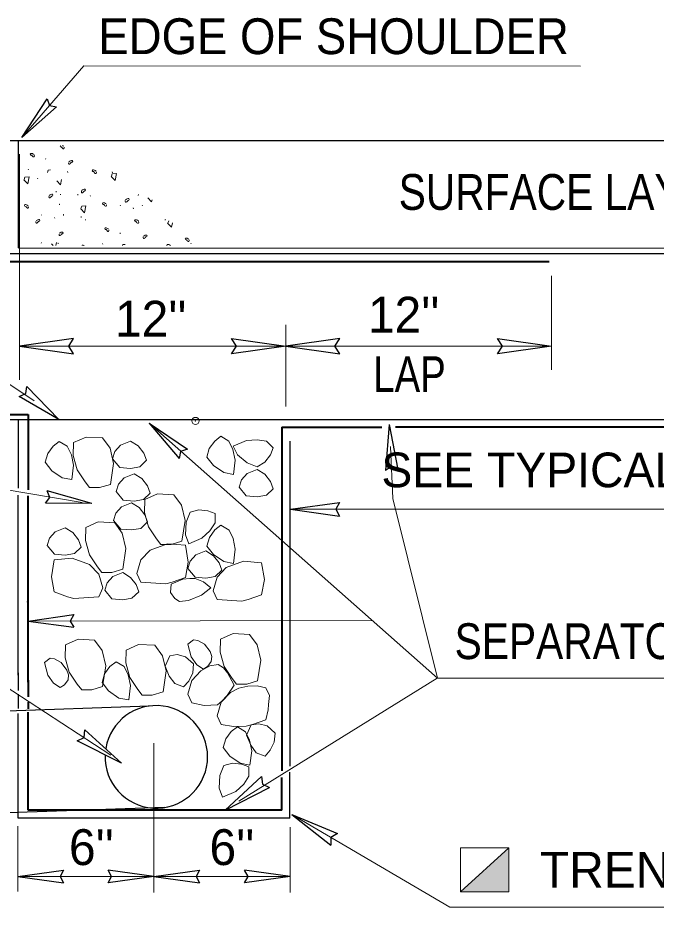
# Model space of a CAD drawing. Extents: x 1757 to 2137, y 145 to 432.
# Drawn here: x 1863.78 to 1887.3, y 313.7 to 346.48 of the extents above; entities that cross this region are included whole.
import ezdxf
from ezdxf.enums import TextEntityAlignment as Align

# ---------------------------------------------------------------- set-up
doc = ezdxf.new("R2010")
doc.units = 0
doc.header["$LTSCALE"] = 0.53
doc.header["$PDMODE"] = 32
doc.header["$PDSIZE"] = 0.265
doc.linetypes.add('MEDIUM_DASHED', pattern=[4.5, 3, -1.5])
doc.layers.add('1', color=7, linetype='Continuous', lineweight=13)
doc.layers.add('10', color=7, linetype='Continuous')

msp = doc.modelspace()

# ---------------------------------------------------------------- hatches: boundary and pattern name
at = {"layer": '1'}
msp.add_hatch(color=256, dxfattribs=at).paths.add_polyline_path([(1881.8708, 315.8862), (1881.8708, 314.2721), (1880.0856, 314.2721)])

# ---------------------------------------------------------------- linework, layer by layer
at = {"layer": '1', "lineweight": 25}
for p, q in [((1863.9288, 342.0693), (1864.8569, 343.4957)), ((1863.9288, 342.0693), (1865.2072, 343.1926)), ((1863.4831, 341.9558), (1909.0899, 341.9558)), ((1863.8048, 338.0052), (1863.8048, 341.9464)), ((1865.2966, 331.6712), (1864.1129, 332.8938)), ((1865.2966, 331.6712), (1863.827, 332.5292)), ((1863.7903, 331.6755), (1863.7903, 329.1405)), ((1868.6236, 331.5369), (1870.0312, 330.5805)), ((1868.6236, 331.5369), (1869.721, 330.2362)), ((1877.4552, 331.4977), (1877.3218, 329.8012)), ((1877.4552, 331.4977), (1877.7844, 329.8282)), ((1873.7969, 330.8752), (1873.7969, 321.4737)), ((1863.7903, 322.2533), (1863.7903, 328.8893)), ((1866.5014, 328.5777), (1864.867, 329.052)), ((1866.5014, 328.5777), (1864.7996, 328.5937)), ((1873.8209, 328.369), (1875.6337, 328.6182)), ((1873.8209, 328.369), (1875.6337, 328.1198)), ((1864.1572, 324.2498), (1865.8426, 324.4853)), ((1864.1572, 324.2498), (1865.8436, 324.022)), ((1863.7903, 322.3444), (1863.7903, 321.6874)), ((1873.7969, 321.9267), (1873.7969, 318.8962)), ((1863.7903, 321.5497), (1863.7903, 321.0217)), ((1868.6251, 321.1155), (1839.8312, 320.0765)), ((1863.7903, 316.9887), (1863.7903, 320.8458)), ((1867.6031, 319.0134), (1866.2517, 320.246)), ((1867.6031, 319.0134), (1865.9696, 319.8365)), ((1873.7969, 316.9887), (1873.7969, 318.6842)), ((1871.4218, 317.2753), (1872.761, 318.5213)), ((1871.4218, 317.2753), (1873.0466, 318.1134)), ((1869.1802, 317.3771), (1811.1809, 315.4316)), ((1873.7969, 316.9887), (1863.7903, 316.9887)), ((1873.8732, 317.118), (1875.5618, 316.4157)), ((1873.8732, 317.118), (1875.31, 315.9855)), ((1863.7826, 314.8322), (1865.4686, 315.0639)), ((1868.7937, 314.8319), (1867.1077, 315.0636)), ((1868.7937, 314.8319), (1870.4796, 315.0636)), ((1873.8177, 314.8319), (1872.1318, 315.0636)), ((1863.7826, 314.8322), (1865.4686, 314.6006)), ((1868.7937, 314.8319), (1867.1077, 314.6003)), ((1868.7937, 314.8319), (1870.4796, 314.6003)), ((1873.8177, 314.8319), (1872.1318, 314.6003))]:
    msp.add_line(p, q, dxfattribs=at)
at = {"layer": '1'}
for p, q in [((1863.8411, 333.1326), (1863.8411, 341.4568)), ((1869.3397, 339.0022), (1869.3112, 338.9172)), ((1863.8048, 337.9892), (1909.0899, 337.9892)), ((1865.0218, 338.1559), (1865.0877, 338.0874)), ((1865.1785, 338.0874), (1865.2023, 338.2015)), ((1883.4449, 336.9717), (1883.4449, 333.5032)), ((1873.6496, 335.1637), (1873.6496, 332.1502)), ((1863.8411, 334.3756), (1873.6496, 334.3756)), ((1873.6496, 334.3756), (1883.4449, 334.3756)), ((1868.6238, 331.5378), (1879.2383, 322.1385)), ((1873.8209, 328.3698), (1909.0899, 328.3698)), ((1864.1568, 324.2506), (1876.8351, 324.2666)), ((1879.223, 322.1385), (1871.9168, 317.6137)), ((1879.2447, 322.1385), (1895.7618, 322.1385)), ((1868.7936, 314.25), (1868.7936, 319.7505)), ((1863.7808, 316.6867), (1863.7808, 314.2864)), ((1873.8183, 316.6502), (1873.8183, 314.25)), ((1863.7808, 314.8319), (1868.7936, 314.8319)), ((1873.8183, 314.8319), (1868.7936, 314.8319))]:
    msp.add_line(p, q, dxfattribs=at)
at = {"layer": '1', "lineweight": 40}
for p, q in [((1855.5376, 331.8652), (1864.1568, 331.8652)), ((1864.1568, 331.8652), (1864.1568, 329.0902)), ((1873.501, 331.3894), (1873.501, 318.7344)), ((1873.501, 331.3894), (1877.1868, 331.3893)), ((1909.0899, 331.3875), (1877.696, 331.3892)), ((1864.1568, 322.0019), (1864.1568, 328.8641)), ((1864.1568, 322.0712), (1864.1568, 321.4511)), ((1864.1568, 321.2601), (1864.1568, 321.0147)), ((1864.1568, 317.2792), (1864.1568, 320.8964)), ((1873.501, 317.2792), (1873.501, 318.483)), ((1873.501, 317.2792), (1864.1568, 317.2792))]:
    msp.add_line(p, q, dxfattribs=at)
at = {"layer": '1'}
for points in [[(1884.5038, 344.7007), (1866.2108, 344.7075), (1863.9279, 342.0697)], [(1865.3497, 341.7766), (1865.3367, 341.755), (1865.3543, 341.7258), (1865.3835, 341.7198), (1865.4069, 341.6966), (1865.4245, 341.6731), (1865.4478, 341.6556), (1865.4772, 341.6556), (1865.4889, 341.6848), (1865.483, 341.7141)], [(1865.4771, 341.7432), (1865.442, 341.7608), (1865.4223, 341.7727)], [(1864.3814, 341.4411), (1864.3464, 341.4586), (1864.3171, 341.4762), (1864.2879, 341.4821), (1864.2587, 341.482), (1864.2411, 341.4527), (1864.2586, 341.4235), (1864.2879, 341.4177), (1864.3112, 341.3942), (1864.3289, 341.3708), (1864.3522, 341.3533), (1864.3815, 341.3533), (1864.3932, 341.3826), (1864.3873, 341.4117)], [(1864.8025, 341.2662), (1864.8095, 341.2937), (1864.8102, 341.2944)], [(1865.6619, 341.1773), (1865.697, 341.1948), (1865.7262, 341.2123), (1865.7555, 341.2183), (1865.7848, 341.2183), (1865.8022, 341.189), (1865.7848, 341.1598), (1865.7555, 341.1538), (1865.7322, 341.1305), (1865.7145, 341.1071), (1865.6912, 341.0896), (1865.662, 341.0896), (1865.6502, 341.1188), (1865.656, 341.148)], [(1864.1692, 340.8779), (1864.1622, 340.9053), (1864.1612, 340.9061)], [(1864.9865, 340.8754), (1864.9017, 340.8688), (1864.8724, 340.781)], [(1866.6643, 340.8338), (1866.6292, 340.8512), (1866.6, 340.8687), (1866.5707, 340.8747), (1866.5415, 340.8747), (1866.524, 340.8455), (1866.5415, 340.8161), (1866.5707, 340.8102), (1866.594, 340.7869), (1866.6117, 340.7635), (1866.635, 340.746), (1866.6643, 340.746), (1866.676, 340.7752), (1866.6702, 340.8045)], [(1841.5042, 340.8134), (1859.9054, 335.3595), (1864.3808, 332.3613)], [(1864.0036, 340.5112), (1864.144, 340.365), (1864.1966, 340.6165), (1864.0445, 340.6047), (1864.0152, 340.5171)], [(1864.5089, 340.5429), (1864.5159, 340.5704), (1864.5168, 340.5712)], [(1865.6202, 340.7823), (1865.6132, 340.8098), (1865.6124, 340.8105)], [(1867.2207, 340.6352), (1867.3612, 340.489), (1867.4137, 340.7405), (1867.2617, 340.7287), (1867.2324, 340.641)], [(1867.2651, 340.7699), (1867.2581, 340.7973), (1867.2572, 340.7981)], [(1865.2121, 340.4692), (1865.3526, 340.323), (1865.3926, 340.5147)], [(1864.9361, 339.9343), (1864.9712, 339.9519), (1865.0003, 339.9695), (1865.0296, 339.9754), (1865.0589, 339.9753), (1865.0764, 339.9461), (1865.0589, 339.9169), (1865.0296, 339.911), (1865.0062, 339.8876), (1864.9887, 339.8642), (1864.9652, 339.8467), (1864.9361, 339.8467), (1864.9243, 339.876), (1864.9302, 339.9051)], [(1865.1919, 340.059), (1865.1989, 340.0865), (1865.1997, 340.0872)], [(1865.349, 339.951), (1865.356, 339.9785), (1865.3568, 339.9792)], [(1865.9962, 339.9493), (1865.9892, 339.9768), (1865.9883, 339.9777)], [(1866.1325, 340.1178), (1866.1676, 340.1354), (1866.1968, 340.153), (1866.2261, 340.1589), (1866.2553, 340.1588), (1866.2728, 340.1296), (1866.2554, 340.1004), (1866.2261, 340.0945), (1866.2027, 340.0711), (1866.1851, 340.0478), (1866.1617, 340.0302), (1866.1326, 340.0302), (1866.1208, 340.0595), (1866.1266, 340.0886)], [(1866.4495, 339.9364), (1866.4566, 339.909), (1866.4573, 339.9082)], [(1868.2168, 339.9363), (1868.2237, 339.9638), (1868.2245, 339.9646)], [(1864.1621, 339.5553), (1864.1271, 339.5728), (1864.0977, 339.5903), (1864.0686, 339.5962), (1864.0392, 339.5962), (1864.0217, 339.5669), (1864.0393, 339.5377), (1864.0685, 339.5317), (1864.0918, 339.5084), (1864.1095, 339.485), (1864.1327, 339.4675), (1864.1621, 339.4675), (1864.1738, 339.4967), (1864.168, 339.526)], [(1865.3154, 339.5847), (1865.3224, 339.6122), (1865.3232, 339.6129)], [(1867.0415, 339.6206), (1867.0064, 339.6382), (1866.9772, 339.6557), (1866.9479, 339.6615), (1866.9186, 339.6615), (1866.9012, 339.6322), (1866.9188, 339.603), (1866.9479, 339.5971), (1866.9712, 339.5737), (1866.9889, 339.5503), (1867.0122, 339.5328), (1867.0415, 339.5328), (1867.0532, 339.5621), (1867.0474, 339.5913)], [(1867.5598, 339.5561), (1867.5563, 339.5698), (1867.556, 339.5702)], [(1867.7463, 339.7738), (1867.7815, 339.7913), (1867.8107, 339.8089), (1867.8399, 339.8148), (1867.8692, 339.8148), (1867.8867, 339.7855), (1867.8692, 339.7563), (1867.8399, 339.7504), (1867.8166, 339.727), (1867.799, 339.7037), (1867.7756, 339.6861), (1867.7464, 339.6862), (1867.7347, 339.7153), (1867.7405, 339.7445)], [(1868.3639, 339.5517), (1868.3709, 339.5793), (1868.3718, 339.58)], [(1868.5671, 339.8407), (1868.7075, 339.6945), (1868.7245, 339.7756)], [(1866.0962, 339.4401), (1866.2367, 339.294), (1866.2893, 339.5454), (1866.1372, 339.5338), (1866.1079, 339.4461)], [(1868.0412, 339.4447), (1868.0341, 339.4722), (1868.0333, 339.473)], [(1864.456, 339.0037), (1864.4912, 339.0213), (1864.5203, 339.0388), (1864.5496, 339.0447), (1864.5789, 339.0447), (1864.5964, 339.0154), (1864.5789, 338.9862), (1864.5496, 338.9803), (1864.5262, 338.9569), (1864.5087, 338.9336), (1864.4852, 338.916), (1864.4561, 338.9161), (1864.4443, 338.9453), (1864.4502, 338.9744)], [(1864.6585, 339.2044), (1864.655, 339.2181), (1864.6547, 339.2185)], [(1865.1399, 339.093), (1865.1327, 339.1205), (1865.132, 339.1212)], [(1865.4626, 339.2001), (1865.4696, 339.2276), (1865.4704, 339.2283)], [(1866.1117, 339.1262), (1866.1187, 339.1538), (1866.1195, 339.1545)], [(1866.2687, 339.0182), (1866.2758, 339.0457), (1866.2766, 339.0465)], [(1868.2213, 338.999), (1868.1862, 339.0167), (1868.1571, 339.0341), (1868.1277, 339.0401), (1868.0986, 339.04), (1868.0809, 339.0107), (1868.0986, 338.9815), (1868.1277, 338.9757), (1868.1512, 338.9523), (1868.1688, 338.9288), (1868.1921, 338.9113), (1868.2214, 338.9113), (1868.2331, 338.9406), (1868.2272, 338.9698)], [(1869.2076, 339.0182), (1869.2146, 339.0457), (1869.2154, 339.0465)], [(1869.2996, 338.9112), (1869.44, 338.7652), (1869.4743, 338.9295)], [(1865.3102, 338.541), (1865.3453, 338.5586), (1865.3745, 338.5762), (1865.4037, 338.5821), (1865.4331, 338.582), (1865.4506, 338.5528), (1865.4331, 338.5236), (1865.4037, 338.5177), (1865.3805, 338.4942), (1865.3628, 338.4708), (1865.3395, 338.4533), (1865.3102, 338.4533), (1865.2985, 338.4827), (1865.3043, 338.5118)], [(1867.1257, 338.6968), (1867.0906, 338.7143), (1867.0613, 338.7319), (1867.0321, 338.7378), (1867.0029, 338.7378), (1866.9853, 338.7086), (1867.0028, 338.6793), (1867.0321, 338.6734), (1867.0555, 338.6501), (1867.0731, 338.6266), (1867.0964, 338.6091), (1867.1257, 338.6091), (1867.1374, 338.6383), (1867.1316, 338.6675)], [(1867.5467, 338.5219), (1867.5538, 338.5494), (1867.5545, 338.5502)], [(1868.4062, 338.433), (1868.4412, 338.4506), (1868.4704, 338.4681), (1868.4997, 338.4741), (1868.529, 338.474), (1868.5465, 338.4447), (1868.529, 338.4156), (1868.4997, 338.4097), (1868.4764, 338.3862), (1868.4588, 338.3628), (1868.4354, 338.3453), (1868.4062, 338.3453), (1868.3944, 338.3746), (1868.4002, 338.4038)], [(1870.0867, 338.3223), (1870.0516, 338.3399), (1870.0223, 338.3574), (1869.9931, 338.3633), (1869.9639, 338.3633), (1869.9463, 338.3341), (1869.9638, 338.3048), (1869.9931, 338.2989), (1870.0165, 338.2756), (1870.0341, 338.2522), (1870.0574, 338.2347), (1870.0867, 338.2347), (1870.0984, 338.2639), (1870.0925, 338.2931)], [(1864.6454, 338.1703), (1864.6524, 338.1977), (1864.6532, 338.1985)], [(1865.2686, 338.1461), (1865.2616, 338.1735), (1865.2607, 338.1742)], [(1866.221, 338.0874), (1866.2116, 338.0931), (1866.1823, 338.0989), (1866.1532, 338.0989), (1866.1463, 338.0874)], [(1866.9133, 338.1337), (1866.9063, 338.1611), (1866.9055, 338.1618)], [(1867.7307, 338.1312), (1867.646, 338.1246), (1867.6336, 338.0874)], [(1869.4086, 338.0895), (1869.3734, 338.107), (1869.3442, 338.1246), (1869.3149, 338.1304), (1869.2858, 338.1304), (1869.2682, 338.1012), (1869.2765, 338.0874)], [(1870.1545, 338.1503), (1870.1615, 338.1778), (1870.1622, 338.1786)], [(1848.1501, 331.0966), (1851.4443, 331.0966), (1866.1512, 328.6117)], [(1879.2447, 322.1385), (1877.5966, 328.7634), (1877.5079, 330.6851)], [(1843.1947, 326.5333), (1853.9933, 326.5333), (1860.5804, 323.633), (1867.2077, 319.3064)], [(1898.8177, 313.7037), (1879.6921, 313.7037), (1873.8732, 317.119)], [(1880.1202, 314.2721), (1881.8708, 314.2721), (1881.8708, 315.8862), (1880.0856, 315.8862), (1880.0856, 314.2721)]]:
    msp.add_lwpolyline(points, dxfattribs=at)
at = {"layer": '1', "lineweight": 25}
for points in [[(1864.8569, 343.4957), (1864.9485, 343.244), (1865.2072, 343.1926)], [(1909.0899, 337.7863), (1855.2893, 337.7863), (1855.2893, 331.6755), (1909.0899, 331.6755)], [(1863.827, 332.5292), (1864.074, 332.6328), (1864.1129, 332.8938)], [(1870.0312, 330.5805), (1869.7777, 330.4939), (1869.721, 330.2362)], [(1877.7844, 329.8282), (1877.5432, 329.9447), (1877.3218, 329.8012)], [(1864.7996, 328.5937), (1864.9627, 328.8062), (1864.867, 329.052)], [(1875.6337, 328.6182), (1875.4935, 328.3663), (1875.6337, 328.1198)], [(1865.8426, 324.4853), (1865.7127, 324.2509), (1865.8436, 324.022)], [(1865.9696, 319.8365), (1866.2272, 319.9639), (1866.2517, 320.246)], [(1872.761, 318.5213), (1872.7912, 318.234), (1873.0466, 318.1134)], [(1875.5618, 316.4157), (1875.3136, 316.2693), (1875.31, 315.9855)], [(1865.4686, 315.0639), (1865.3382, 314.8299), (1865.4686, 314.6006)], [(1867.1077, 314.6003), (1867.2381, 314.8343), (1867.1077, 315.0636)], [(1870.4796, 315.0636), (1870.3492, 314.8296), (1870.4796, 314.6003)], [(1872.1318, 314.6003), (1872.2622, 314.8343), (1872.1318, 315.0636)]]:
    msp.add_lwpolyline(points, dxfattribs=at)
at = {"layer": '1', "lineweight": 40}
msp.add_lwpolyline([(1855.5376, 331.8652), (1855.5376, 337.5023), (1883.3557, 337.5023)], dxfattribs=at)
at = {"layer": '1', "lineweight": 25}
for points in [[(1865.8357, 334.6567), (1863.8411, 334.3756), (1865.8357, 334.0944), (1865.6557, 334.3756)], [(1871.6549, 334.6568), (1873.6496, 334.3756), (1871.6549, 334.0944), (1871.835, 334.3756)], [(1875.6442, 334.6568), (1873.6496, 334.3756), (1875.6442, 334.0944), (1875.4641, 334.3756)], [(1881.4502, 334.6567), (1883.4449, 334.3756), (1881.4502, 334.0943), (1881.6303, 334.3756)]]:
    msp.add_lwpolyline(points, close=True, dxfattribs=at)
at = {"layer": '1'}
for points in [[(1871.7076, 330.5698), (1871.5578, 330.8793), (1871.2615, 331.0568), (1871.0344, 330.8839), (1870.8352, 330.612), (1870.7414, 330.2932), (1870.9849, 329.9784), (1871.3671, 329.7184), (1871.7241, 329.6517), (1871.7888, 330.1771)], [(1865.7541, 330.3804), (1865.6042, 330.6899), (1865.3078, 330.8675), (1865.0808, 330.6946), (1864.8815, 330.4227), (1864.7878, 330.1039), (1865.0313, 329.7891), (1865.4135, 329.529), (1865.7706, 329.4623), (1865.8352, 329.9878)], [(1865.8335, 330.8239), (1865.8196, 330.3507), (1865.9675, 329.8187), (1866.2632, 329.3752), (1866.4248, 329.1679), (1866.7951, 329.1679), (1867.1937, 329.2861), (1867.3118, 330.055), (1867.1792, 330.6166), (1866.8981, 331.0007), (1866.2928, 331.0304)], [(1867.9355, 329.8761), (1868.2748, 329.9354), (1868.5268, 330.1717), (1868.4226, 330.4377), (1868.216, 330.7037), (1867.9355, 330.8812), (1867.5652, 330.7334), (1867.358, 330.4964), (1867.2696, 330.2304), (1867.5362, 329.9058)], [(1872.5995, 330.9325), (1872.9388, 330.8731), (1873.1909, 330.6368), (1873.0867, 330.3708), (1872.88, 330.1049), (1872.5995, 329.9273), (1872.2293, 330.0752), (1871.8748, 330.3708), (1871.7125, 330.6962), (1872.2002, 330.9028)], [(1872.5963, 328.8286), (1872.9356, 328.888), (1873.1877, 329.1242), (1873.0834, 329.3902), (1872.8768, 329.6562), (1872.5963, 329.8338), (1872.2261, 329.6859), (1872.0188, 329.449), (1871.9303, 329.1831), (1872.1971, 328.8583)], [(1868.0665, 328.6716), (1868.4057, 328.7309), (1868.6579, 328.9672), (1868.5536, 329.2332), (1868.347, 329.4992), (1868.0665, 329.6767), (1867.6962, 329.5289), (1867.489, 329.2919), (1867.4006, 329.0259), (1867.6672, 328.7013)], [(1868.4626, 328.7263), (1868.4488, 328.2531), (1868.5966, 327.7212), (1868.8922, 327.2776), (1869.054, 327.0704), (1869.4243, 327.0704), (1869.8228, 327.1885), (1869.941, 327.9574), (1869.8083, 328.5191), (1869.5272, 328.9032), (1868.922, 328.9328)], [(1867.9689, 327.6049), (1868.3082, 327.6643), (1868.5602, 327.9006), (1868.456, 328.1666), (1868.2494, 328.4325), (1867.9689, 328.6101), (1867.5987, 328.4622), (1867.3914, 328.2253), (1867.3029, 327.9592), (1867.5697, 327.6346)], [(1870.8579, 327.5769), (1871.0463, 327.8647), (1871.0461, 328.2101), (1870.781, 328.3159), (1870.4453, 328.3469), (1870.1237, 328.2632), (1869.9791, 327.8924), (1869.9527, 327.431), (1870.0792, 327.0905), (1870.563, 327.3053)], [(1866.2851, 327.6947), (1866.2713, 327.2214), (1866.4191, 326.6894), (1866.7147, 326.246), (1866.8764, 326.0387), (1867.2467, 326.0387), (1867.6453, 326.1569), (1867.7635, 326.9257), (1867.6308, 327.4874), (1867.3497, 327.8715), (1866.7444, 327.9013)], [(1871.7108, 327.2908), (1871.5611, 327.6003), (1871.2647, 327.7777), (1871.0377, 327.6049), (1870.8383, 327.3329), (1870.7446, 327.0142), (1870.9882, 326.6993), (1871.3702, 326.4393), (1871.7273, 326.3727), (1871.7921, 326.898)], [(1865.5266, 326.6816), (1865.8658, 326.741), (1866.1179, 326.9772), (1866.0137, 327.2432), (1865.8071, 327.5092), (1865.5266, 327.6867), (1865.1563, 327.5389), (1864.9491, 327.302), (1864.8607, 327.0359), (1865.1273, 326.7113)], [(1868.3176, 325.6822), (1868.1698, 326.0069), (1868.3176, 326.5092), (1868.6568, 326.8642), (1869.2932, 327.1004), (1869.9578, 327.0417), (1870.0621, 326.4207), (1869.9578, 325.8591), (1869.4707, 325.6822), (1869.2337, 325.6227)], [(1870.711, 325.8306), (1871.0503, 325.8899), (1871.3024, 326.1262), (1871.1982, 326.3922), (1870.9915, 326.6582), (1870.711, 326.8357), (1870.3408, 326.6879), (1870.1335, 326.4509), (1870.0451, 326.185), (1870.3117, 325.8603)], [(1866.7639, 325.1452), (1866.9117, 325.47), (1866.7639, 325.9723), (1866.4247, 326.3273), (1865.7885, 326.5637), (1865.1238, 326.5049), (1865.0196, 325.8839), (1865.1238, 325.3222), (1865.6108, 325.1452), (1865.8478, 325.0859)], [(1871.1192, 325.0407), (1870.9714, 325.3653), (1871.1192, 325.8676), (1871.4585, 326.2227), (1872.0947, 326.459), (1872.7593, 326.4002), (1872.8637, 325.7792), (1872.7593, 325.2175), (1872.2723, 325.0407), (1872.0353, 324.9812)], [(1867.6475, 325.0319), (1867.9868, 325.0913), (1868.2388, 325.3276), (1868.1346, 325.5937), (1867.928, 325.8596), (1867.6475, 326.0371), (1867.2772, 325.8893), (1867.07, 325.6523), (1866.9816, 325.3864), (1867.2482, 325.0617)], [(1869.5685, 325.0802), (1869.7407, 324.9681), (1870.0707, 325.0004), (1870.548, 325.2063), (1870.8905, 325.4768), (1870.6152, 325.6979), (1870.3196, 325.8168), (1870.1123, 325.8168), (1869.8602, 325.7878), (1869.4358, 325.6088), (1869.4101, 325.2987)], [(1865.5432, 323.3717), (1865.5293, 322.8985), (1865.6772, 322.3665), (1865.9728, 321.9231), (1866.1345, 321.7158), (1866.5048, 321.7158), (1866.9034, 321.8339), (1867.0216, 322.6028), (1866.8888, 323.1644), (1866.6077, 323.5486), (1866.0025, 323.5783)], [(1870.8614, 323.1227), (1870.6557, 323.3943), (1870.4168, 323.5309), (1870.2517, 323.5624), (1870.0482, 323.4003), (1870.1611, 322.9273), (1870.3698, 322.6332), (1870.6231, 322.4771), (1870.7748, 322.5833), (1870.9091, 322.7568), (1870.9233, 322.9424)], [(1871.2513, 323.5813), (1871.2373, 323.108), (1871.3853, 322.576), (1871.6809, 322.1325), (1871.8426, 321.9253), (1872.2129, 321.9253), (1872.6115, 322.0434), (1872.7297, 322.8123), (1872.597, 323.3739), (1872.3158, 323.7581), (1871.7106, 323.7878)], [(1867.7691, 323.1782), (1867.7552, 322.7051), (1867.9031, 322.1731), (1868.1988, 321.7296), (1868.3604, 321.5223), (1868.7307, 321.5223), (1869.1293, 321.6404), (1869.2475, 322.4093), (1869.1148, 322.971), (1868.8337, 323.3552), (1868.2284, 323.3849)], [(1865.5829, 322.4441), (1865.3773, 322.7157), (1865.1384, 322.8522), (1864.9733, 322.8837), (1864.7698, 322.7217), (1864.8826, 322.2487), (1865.0914, 321.9546), (1865.3447, 321.7985), (1865.4962, 321.9047), (1865.6307, 322.0782), (1865.6449, 322.2638)], [(1869.3589, 322.2186), (1869.5638, 321.9416), (1869.8877, 321.8218), (1870.0791, 322.0339), (1870.2247, 322.3376), (1870.2581, 322.6678), (1869.9603, 322.933), (1869.6557, 323.0124), (1869.3783, 322.9727), (1869.2071, 322.589)], [(1867.8487, 322.2634), (1867.6988, 322.5729), (1867.4026, 322.7505), (1867.1755, 322.5776), (1866.9762, 322.3057), (1866.8825, 321.9869), (1867.126, 321.672), (1867.5082, 321.412), (1867.8652, 321.3453), (1867.9298, 321.8707)], [(1870.1887, 321.2303), (1870.0408, 321.555), (1870.1887, 322.0573), (1870.5278, 322.4123), (1870.8577, 322.6008), (1871.1642, 322.6486), (1871.3577, 322.5202), (1871.5028, 322.3427), (1871.7448, 321.8912), (1871.4868, 321.504), (1871.2932, 321.2944), (1871.1318, 321.1653), (1870.648, 321.1331)], [(1871.2764, 320.4322), (1871.1286, 320.7569), (1871.2764, 321.2592), (1871.6157, 321.6142), (1871.9223, 321.7783), (1872.2519, 321.8505), (1872.5997, 321.8589), (1872.9166, 321.7918), (1873.0514, 321.504), (1873.0208, 321.1707), (1873.0029, 320.9717), (1872.9166, 320.6091), (1872.4294, 320.4322), (1872.1925, 320.3728), (1871.7287, 320.3588)], [(1872.314, 319.8608), (1872.1643, 320.1704), (1871.8679, 320.3479), (1871.6408, 320.175), (1871.4415, 319.9031), (1871.3477, 319.5843), (1871.5913, 319.2695), (1871.9735, 319.0094), (1872.3305, 318.9427), (1872.3953, 319.4682)], [(1872.3592, 319.6701), (1872.5639, 319.3931), (1872.888, 319.2732), (1873.0793, 319.4854), (1873.2248, 319.7891), (1873.2583, 320.1193), (1872.9606, 320.3845), (1872.656, 320.4639), (1872.3786, 320.4242), (1872.2072, 320.0405)], [(1872.1028, 318.2403), (1872.2911, 318.5279), (1872.2909, 318.8734), (1872.0258, 318.9791), (1871.6901, 319.0102), (1871.3685, 318.9264), (1871.2238, 318.5557), (1871.1975, 318.0942), (1871.324, 317.7537), (1871.8078, 317.9685)], [(1881.8708, 315.8862), (1881.8708, 314.2721), (1880.0856, 314.2721)]]:
    msp.add_lwpolyline(points, close=True, dxfattribs=at)
at = {"layer": '1', "linetype": 'MEDIUM_DASHED'}
msp.add_lwpolyline([(1864.1247, 324.9545), (1864.1176, 324.9563), (1864.114, 324.9554)], dxfattribs=at)
at = {"layer": '1', "lineweight": 25}
msp.add_arc((1868.8824, 319.2439), 1.8892, 178.14421, 170.41691, dxfattribs=at)
at = {"layer": '1'}
msp.add_point((1870.3247, 331.6237), dxfattribs=at)

# ---------------------------------------------------------------- texts
at = {"layer": '1', "width": 0.85}
msp.add_text('SEPARATOR FABRIC', height=1.32, dxfattribs=at).set_placement((1879.8713, 322.8467))
at = {"layer": '10'}
for s, width, p in [('EDGE OF SHOULDER', 0.95, (1866.7474, 345.1403)), ('SURFACE LAYER', 0.85, (1877.8111, 339.4019)), ('LAP', 0.8, (1876.8765, 332.6857))]:
    msp.add_text(s, height=1.32, dxfattribs=dict(at, width=width)).set_placement(p)
for s, p in [("12''", (1867.3606, 334.7309)), ("12''", (1876.6771, 334.8792)), ("6''", (1865.6657, 315.2574)), ("6''", (1870.8417, 315.2574)), ("TRENCH 12'' DEEP", (1883.014, 314.4243))]:
    msp.add_text(s, height=1.32, dxfattribs=at).set_placement(p)
msp.add_text(' SEE TYPICAL FOR WIDTH OF FABRIC', height=1.277, dxfattribs=at).set_placement((1892.3066, 329.1803), align=Align.CENTER)

doc.saveas('drawing.dxf')
